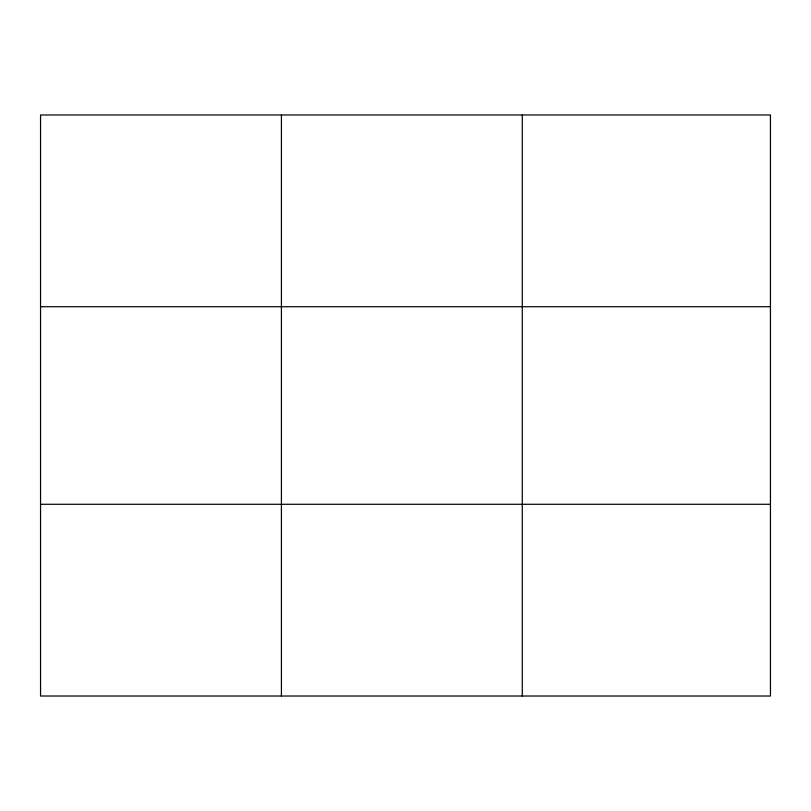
<?xml version="1.0" encoding="UTF-8"?>
<svg xmlns="http://www.w3.org/2000/svg" width="811" height="811" viewBox="0 0 811 811"><rect width="100%" height="100%" fill="white"/><g stroke="black" fill="none" stroke-linecap="round" stroke-linejoin="round"><path stroke-width="1.22" d="M281.417 114.98L281.417 696.02M522.284 114.98L522.284 696.02M770.45 306.72L770.45 114.98L40.55 114.98L40.55 696.02L770.45 696.02L770.45 306.72L40.55 306.72M40.55 504.28L770.45 504.28"/></g></svg>
